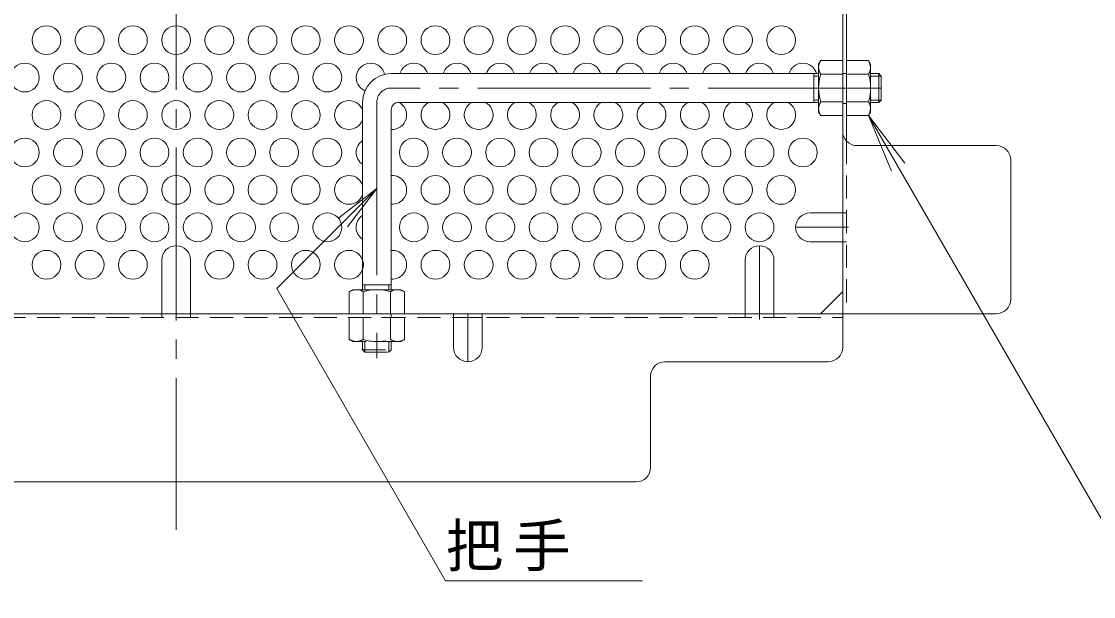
# Model space of a CAD drawing. Units: millimetres at full size, sheet at 1:4; details may follow other scales. Extents: x -1070 to 1083, y -788 to 718.
# Drawn here: x 283 to 506.2, y 275.9 to 395.7 of the extents above; entities that cross this region are included whole.
import ezdxf

# ---------------------------------------------------------------- set-up
doc = ezdxf.new("R2010")
doc.units = ezdxf.units.MM
doc.header["$LTSCALE"] = 4
for name, pattern in [('CHAIN1', [8, 5, -1, 1, -1]), ('CHAIN2', [12, 9, -1, 1, -1]), ('DASHED1', [1.8, 1.2, -0.6])]:
    doc.linetypes.add(name, pattern=pattern)
for name, color, linetype, lineweight in [('4-1', 3, 'Continuous', 9), ('4-5', 7, 'Continuous', 9), ('4-6', 2, 'Continuous', 9), ('4-7', 2, 'Continuous', 9), ('4-8', 2, 'Continuous', 9), ('4-9', 2, 'Continuous', 9)]:
    doc.layers.add(name, color=color, linetype=linetype, lineweight=lineweight)
doc.styles.add('ＭＳ ゴシック', font='')
doc.styles.get('ＭＳ ゴシック').set_extended_font_data('MS Gothic')

msp = doc.modelspace()

# ---------------------------------------------------------------- linework, layer by layer
at = {"layer": '4-1'}
for p, q in [((449.006, 384.808), (360.006, 384.808)), ((448.006, 378.808), (448.006, 384.808)), ((448.006, 384.308), (449.006, 384.308)), ((461.506, 384.808), (459.806, 384.808)), ((459.806, 384.308), (462.006, 384.308)), ((461.506, 378.808), (461.506, 384.808)), ((461.506, 384.808), (462.006, 384.308)), ((462.006, 379.308), (462.006, 384.308)), ((354.006, 378.808), (354.006, 339.808)), ((360.006, 377.308), (360.006, 339.808)), ((449.006, 378.808), (361.506, 378.808)), ((448.006, 379.308), (449.006, 379.308)), ((459.806, 379.308), (462.006, 379.308)), ((461.506, 378.808), (459.806, 378.808)), ((461.506, 378.808), (462.006, 379.308)), ((354.006, 340.808), (360.006, 340.808)), ((354.506, 340.808), (354.506, 339.808)), ((359.506, 340.808), (359.506, 339.808))]:
    msp.add_line(p, q, dxfattribs=at)
at = {"layer": '4-1', "linetype": 'CHAIN2'}
for p, q in [((462.006, 381.808), (360.006, 381.808)), ((357.006, 378.808), (357.006, 325.576))]:
    msp.add_line(p, q, dxfattribs=at)
at = {"layer": '4-1', "linetype": 'DASHED1'}
for p, q in [((354.006, 327.308), (354.006, 329.008)), ((354.506, 329.008), (354.506, 326.808)), ((359.506, 329.008), (359.506, 326.808)), ((360.006, 327.308), (360.006, 329.008)), ((354.006, 327.308), (360.006, 327.308)), ((354.006, 327.308), (354.506, 326.808)), ((354.506, 326.808), (359.506, 326.808)), ((360.006, 327.308), (359.506, 326.808))]:
    msp.add_line(p, q, dxfattribs=at)
at = {"layer": '4-1'}
for centre, radius in [((360.006, 378.808), 6), ((361.506, 377.308), 1.5)]:
    msp.add_arc(centre, radius, 90, 180, dxfattribs=at)
at = {"layer": '4-1', "linetype": 'CHAIN2'}
msp.add_arc((360.006, 378.808), 3, 90, 180, dxfattribs=at)
at = {"layer": '4-5'}
for p, q in [((459.373, 376.058), (517.19, 275.915)), ((459.373, 376.058), (464.156, 364.509)), ((459.373, 376.058), (466.983, 366.141)), ((357.006, 360.869), (349.073, 354.781)), ((412.333, 279.165), (371.333, 279.165))]:
    msp.add_line(p, q, dxfattribs=at)
msp.add_lwpolyline([(371.333, 279.165), (336.183, 340.046), (357.006, 360.869), (350.919, 352.936)], dxfattribs=at)
at = {"layer": '4-6'}
for centre in [(288.206, 391.772), (297.206, 391.772), (306.206, 391.772), (315.206, 391.772), (324.206, 391.772), (333.206, 391.772), (342.206, 391.772), (351.206, 391.772), (360.206, 391.772), (369.206, 391.772), (378.206, 391.772), (387.206, 391.772), (396.206, 391.772), (405.206, 391.772), (414.206, 391.772), (423.206, 391.772), (432.206, 391.772), (441.206, 391.772), (283.706, 383.978), (292.706, 383.978), (301.706, 383.978), (310.706, 383.978), (319.706, 383.978), (328.706, 383.978), (337.706, 383.978), (346.706, 383.978), (288.206, 376.184), (297.206, 376.184), (306.206, 376.184), (315.206, 376.184), (324.206, 376.184), (333.206, 376.184), (342.206, 376.184), (283.706, 368.39), (292.706, 368.39), (301.706, 368.39), (310.706, 368.39), (319.706, 368.39), (328.706, 368.39), (337.706, 368.39), (346.706, 368.39), (364.706, 368.39), (373.706, 368.39), (382.706, 368.39), (391.706, 368.39), (400.706, 368.39), (409.706, 368.39), (418.706, 368.39), (427.706, 368.39), (436.706, 368.39), (445.706, 368.39), (288.206, 360.595), (297.206, 360.595), (306.206, 360.595), (315.206, 360.595), (324.206, 360.595), (333.206, 360.595), (342.206, 360.595), (369.206, 360.595), (378.206, 360.595), (387.206, 360.595), (396.206, 360.595), (405.206, 360.595), (414.206, 360.595), (423.206, 360.595), (432.206, 360.595), (441.206, 360.595), (283.706, 352.801), (292.706, 352.801), (301.706, 352.801), (310.706, 352.801), (319.706, 352.801), (328.706, 352.801), (337.706, 352.801), (346.706, 352.801), (364.706, 352.801), (373.706, 352.801), (382.706, 352.801), (391.706, 352.801), (400.706, 352.801), (409.706, 352.801), (418.706, 352.801), (427.706, 352.801), (436.706, 352.801), (288.206, 345.007), (297.206, 345.007), (306.206, 345.007), (324.206, 345.007), (333.206, 345.007), (342.206, 345.007), (351.206, 345.007), (369.206, 345.007), (378.206, 345.007), (387.206, 345.007), (396.206, 345.007), (405.206, 345.007), (414.206, 345.007), (423.206, 345.007)]:
    msp.add_circle(centre, 3, dxfattribs=at)
for centre, start, end in [((355.706, 383.978), 12.91003, 246.5935), ((364.706, 383.978), 16.06405, 163.93595), ((373.706, 383.978), 16.06405, 163.93595), ((382.706, 383.978), 16.06405, 163.93595), ((391.706, 383.978), 16.06405, 163.93595), ((400.706, 383.978), 16.06405, 163.93595), ((409.706, 383.978), 16.06405, 163.93595), ((418.706, 383.978), 16.06405, 163.93595), ((427.706, 383.978), 16.06405, 163.93595), ((436.706, 383.978), 16.06405, 163.93595), ((445.706, 383.978), 16.06405, 163.93595), ((351.206, 376.184), 21.03947, 338.96053), ((360.206, 376.184), 266.17745, 63.64811), ((369.206, 376.184), 118.98011, 61.01989), ((378.206, 376.184), 118.98011, 61.01989), ((387.206, 376.184), 118.98011, 61.01989), ((396.206, 376.184), 118.98011, 61.01989), ((405.206, 376.184), 118.98011, 61.01989), ((414.206, 376.184), 118.98011, 61.01989), ((423.206, 376.184), 118.98011, 61.01989), ((432.206, 376.184), 118.98011, 61.01989), ((441.206, 376.184), 118.98011, 61.01989), ((355.706, 368.39), 124.51811, 235.48189), ((351.206, 360.595), 21.03947, 338.96053), ((360.206, 360.595), 266.17745, 93.82255), ((355.706, 352.801), 124.51811, 235.48189), ((360.206, 345.007), 266.17745, 93.82255)]:
    msp.add_arc(centre, 3, start, end, dxfattribs=at)
at = {"layer": '4-7', "linetype": 'CHAIN2'}
msp.add_line((315.206, 657.415), (315.206, 289.808), dxfattribs=at)
at = {"layer": '4-7'}
for p, q in [((454.006, 327.808), (454.006, 619.415)), ((454.806, 370.77), (454.806, 455.151)), ((486.01, 369.809), (457.006, 369.809)), ((489.01, 337.808), (489.01, 366.809)), ((449.394, 334.808), (454.006, 339.42)), ((144.403, 334.808), (486.01, 334.808)), ((372.956, 334.008), (378.956, 334.008)), ((417.005, 324.808), (451.006, 324.808)), ((414.005, 302.808), (414.005, 321.808)), ((219.407, 299.808), (411.005, 299.808))]:
    msp.add_line(p, q, dxfattribs=at)
at = {"layer": '4-7', "linetype": 'DASHED1'}
for p, q in [((454.806, 384.808), (454.006, 384.808)), ((454.806, 378.608), (454.006, 378.608)), ((454.806, 370.77), (454.806, 334.804)), ((454.006, 355.801), (454.806, 355.801)), ((454.006, 349.801), (454.806, 349.801)), ((257.456, 334.008), (454.006, 334.008)), ((312.206, 334.808), (312.206, 334.008)), ((318.206, 334.808), (318.206, 334.008)), ((360.006, 334.808), (360.006, 334.008)), ((433.706, 334.808), (433.706, 334.008)), ((439.706, 334.808), (439.706, 334.008))]:
    msp.add_line(p, q, dxfattribs=at)
at = {"layer": '4-7'}
for centre, start, end in [((457.006, 372.809), 180, 270), ((486.01, 366.809), 0, 90), ((486.01, 337.808), 270, 0), ((451.006, 327.808), 270, 0), ((417.005, 321.808), 90, 180), ((411.005, 302.808), 270, 0)]:
    msp.add_arc(centre, 3, start, end, dxfattribs=at)
at = {"layer": '4-8'}
for p, q in [((447.206, 355.801), (454.006, 355.801)), ((447.206, 349.801), (454.006, 349.801)), ((312.206, 345.958), (312.206, 334.808)), ((318.206, 345.958), (318.206, 334.808)), ((433.706, 345.958), (433.706, 334.808)), ((439.706, 345.958), (439.706, 334.808)), ((372.956, 327.808), (372.956, 334.808)), ((378.956, 327.808), (378.956, 334.808))]:
    msp.add_line(p, q, dxfattribs=at)
at = {"layer": '4-8', "linetype": 'CHAIN1'}
for p, q in [((455.206, 352.801), (444.206, 352.801)), ((315.206, 334.808), (315.206, 348.958)), ((436.706, 333.608), (436.706, 348.958)), ((375.956, 334.808), (375.956, 324.808))]:
    msp.add_line(p, q, dxfattribs=at)
at = {"layer": '4-8'}
for centre, start, end in [((447.206, 352.801), 90, 270), ((315.206, 345.958), 0, 180), ((436.706, 345.958), 0, 180), ((375.956, 327.808), 180, 0)]:
    msp.add_arc(centre, 3, start, end, dxfattribs=at)
at = {"layer": '4-9'}
for p, q in [((449.006, 386.808), (449.439, 387.558)), ((449.006, 376.808), (449.006, 386.808)), ((454.006, 387.558), (449.439, 387.558)), ((454.006, 376.058), (454.006, 387.558)), ((454.806, 376.058), (454.806, 387.558)), ((454.806, 387.558), (459.373, 387.558)), ((459.806, 386.808), (459.373, 387.558)), ((459.806, 376.808), (459.806, 386.808)), ((449.439, 384.672), (454.006, 384.672)), ((459.373, 384.672), (454.806, 384.672)), ((449.439, 378.945), (454.006, 378.945)), ((459.373, 378.945), (454.806, 378.945)), ((449.006, 376.808), (449.439, 376.058)), ((454.006, 376.058), (449.439, 376.058)), ((454.806, 376.058), (459.373, 376.058)), ((459.806, 376.808), (459.373, 376.058)), ((352.006, 339.808), (351.256, 339.375)), ((351.256, 334.808), (351.256, 339.375)), ((352.006, 339.808), (362.006, 339.808)), ((354.143, 339.375), (354.143, 334.808)), ((359.87, 339.375), (359.87, 334.808)), ((362.006, 339.808), (362.756, 339.375)), ((362.756, 334.808), (362.756, 339.375)), ((351.256, 334.808), (362.756, 334.808))]:
    msp.add_line(p, q, dxfattribs=at)
at = {"layer": '4-9', "linetype": 'DASHED1'}
for p, q in [((362.756, 334.008), (351.256, 334.008)), ((351.256, 334.008), (351.256, 329.441)), ((354.143, 329.441), (354.143, 334.008)), ((359.87, 329.441), (359.87, 334.008)), ((362.756, 334.008), (362.756, 329.441)), ((352.006, 329.008), (351.256, 329.441)), ((362.006, 329.008), (352.006, 329.008)), ((362.006, 329.008), (362.756, 329.441))]:
    msp.add_line(p, q, dxfattribs=at)
at = {"layer": '4-9'}
for centre, radius, start, end in [((452.288, 385.913), 3.29, 149.99998, 176.07924), ((456.524, 385.913), 3.29, 3.92076, 30.00002), ((451.741, 386.148), 2.735, 180.2103, 212.68507), ((458.689, 381.808), 9.683, 162.79973, 197.20026), ((457.071, 386.148), 2.735, 327.31493, 359.7897), ((450.124, 381.808), 9.683, 342.79974, 17.20027), ((451.741, 377.468), 2.735, 147.31491, 179.78969), ((452.288, 377.703), 3.29, 183.92075, 210), ((457.071, 377.468), 2.735, 0.21031, 32.68509), ((456.524, 377.703), 3.29, 330, 356.07925), ((352.901, 336.526), 3.29, 93.92075, 120), ((352.666, 337.074), 2.735, 57.31491, 89.78969), ((357.006, 330.126), 9.683, 72.79973, 107.20026), ((361.346, 337.074), 2.735, 90.2103, 122.68507), ((361.111, 336.526), 3.29, 59.99998, 86.07924)]:
    msp.add_arc(centre, radius, start, end, dxfattribs=at)
at = {"layer": '4-9', "linetype": 'DASHED1'}
for centre, radius, start, end in [((352.901, 332.29), 3.29, 239.99998, 266.07924), ((352.666, 331.743), 2.735, 270.2103, 302.68507), ((357.006, 338.691), 9.683, 252.79973, 287.20026), ((361.346, 331.743), 2.735, 237.31491, 269.78969), ((361.111, 332.29), 3.29, 273.92075, 300)]:
    msp.add_arc(centre, radius, start, end, dxfattribs=at)

# ---------------------------------------------------------------- texts
at = {"layer": '4-5', "insert": (371.333, 281.165), "char_height": 8.798, "attachment_point": 7, "style": 'ＭＳ ゴシック'}
msp.add_mtext('\\T1.17;把手', dxfattribs=at)

doc.saveas('drawing.dxf')
